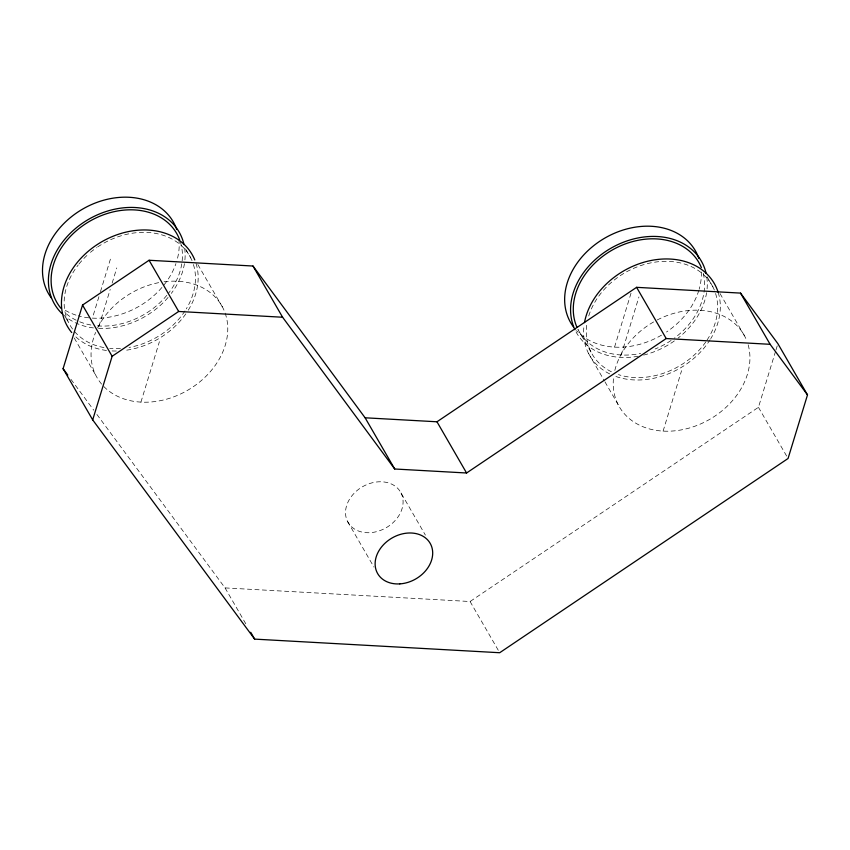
<?xml version="1.0" encoding="UTF-8"?>
<svg xmlns="http://www.w3.org/2000/svg" width="850" height="850" viewBox="0 0 850 850"><rect width="100%" height="100%" fill="white"/><g stroke="black" fill="none" stroke-linecap="round" stroke-linejoin="round"><path stroke-width="0.64" stroke-dasharray="4.25 3.19" d="M98.919 296.724L92.384 318.123A71.963 56.196 -30 0 0 175.939 263.617M100.459 291.688L110.851 257.699M99.036 325.986L110.213 289.393M112.147 283.082L116.779 267.941M140.93 402.114L159.407 341.689M614.539 347.129L631.093 292.995M621.191 354.981L638.934 296.947M663.096 431.109L681.572 370.685M96.889 414.439L225.048 587.903L470.082 601.513L758.444 407.299L775.604 351.167M775.986 349.924L777.899 343.687M70.943 379.312L93.744 410.178M720.035 293.558L745.036 336.802M707.062 276.792L712.916 286.928M758.444 407.299L786.739 456.227M591.005 352.027L577.979 329.492A69.126 53.975 -30 0 0 640.613 353.441M588.497 353.366L604.297 380.672M604.945 381.809L618.109 404.568M470.082 601.513L498.376 650.441M401.03 492.979A30.302 23.662 -30 0 1 370.207 532.674A30.302 23.662 -30 0 1 351.677 496.092A30.302 23.662 -30 0 1 401.03 492.979L425.372 535.086M347.586 521.517L373.904 567.035M197.869 264.562L222.87 307.806M185.544 248.923L190.761 257.933M225.048 587.903L246.755 625.462M65.588 317.39L68.85 323.021M74.237 338.013L95.944 375.572M701.346 272.021A71.963 56.196 -30 0 1 699.168 289.234M698.827 290.36A71.963 56.196 -30 0 1 666.496 332.01M661.513 335.144A71.963 56.196 -30 0 1 576.555 330.639M706.817 277.196A71.963 56.196 -30 0 1 706.956 290.052M706.605 292.687A71.963 56.196 -30 0 1 678.098 338.098M674.347 340.924A71.963 56.196 -30 0 1 643.237 355.183M638.127 356.256A71.963 56.196 -30 0 1 575.471 330.831M703.205 273.254A69.126 53.975 -30 0 1 674.252 338.236M671.096 340.467A69.126 53.975 -30 0 1 655.18 348.967M588.742 315.966A69.126 53.975 -30 0 1 652.024 262.639A69.126 53.975 -30 0 1 715.211 292.368M715.583 293.494A69.126 53.975 -30 0 1 706.467 340.956M705.776 341.966A69.126 53.975 -30 0 1 618.46 374.627M611.373 371.758A69.126 53.975 -30 0 1 586.968 323.574M657.199 319.972A71.963 56.196 -30 0 1 747.001 341.307M748.159 344.824A71.963 56.196 -30 0 1 685.227 429.08A71.963 56.196 -30 0 1 613.711 376.263M614.826 370.43A71.963 56.196 -30 0 1 654.096 321.661M718.197 292.432A71.963 56.196 -30 0 1 710.759 338.651M710.09 339.713A71.963 56.196 -30 0 1 614.55 376.008M609.705 373.904A71.963 56.196 -30 0 1 584.099 325.051M178.893 239.211A71.963 56.196 -30 0 1 176.673 261.354M88.719 317.826A71.963 56.196 -30 0 1 78.2 315.796M75.979 315.127A71.963 56.196 -30 0 1 64.079 309.612M184.652 248.2A71.963 56.196 -30 0 1 184.631 262.363M184.439 263.681A71.963 56.196 -30 0 1 171.296 293.42M168.056 297.457A71.963 56.196 -30 0 1 98.302 328.366M93.436 327.93A71.963 56.196 -30 0 1 62.964 314.511M180.391 241.963A69.126 53.975 -30 0 1 181.953 262.586M181.773 263.851A69.126 53.975 -30 0 1 168.396 293.399M166.834 295.332A69.126 53.975 -30 0 1 96.677 325.816M90.929 325.029A69.126 53.975 -30 0 1 79.656 321.778M76.192 320.227A69.126 53.975 -30 0 1 64.218 311.854M97.644 246.957A69.126 53.975 -30 0 1 192.227 261.152M193.417 264.499A69.126 53.975 -30 0 1 186.278 308.89M184.981 310.941A69.126 53.975 -30 0 1 129.019 347.448M120.466 348.479A69.126 53.975 -30 0 1 109.703 348.341M103.955 347.565A69.126 53.975 -30 0 1 74.014 330.894M72.558 329.035A69.126 53.975 -30 0 1 78.189 265.019M78.954 264.053A69.126 53.975 -30 0 1 87.561 254.883M90.451 252.354A69.126 53.975 -30 0 1 96.581 247.679M164.05 281.786A71.963 56.196 -30 0 1 226.812 338.927A71.963 56.196 -30 0 1 141.344 402.135A71.963 56.196 -30 0 1 95.604 332.403M97.612 327.962A71.963 56.196 -30 0 1 160.214 282.37M196.042 263.426A71.963 56.196 -30 0 1 186.543 312.832M185.821 313.884A71.963 56.196 -30 0 1 125.162 350.37M116.301 351.007A71.963 56.196 -30 0 1 111.329 350.901M106.463 350.455A71.963 56.196 -30 0 1 75.076 336.186"/><path stroke-width="1.27" d="M63.091 368.677L82.535 305.065L149.079 260.259L252.992 266.029L365.118 417.796L394.719 468.998L466.576 472.993L666.198 338.544L770.121 344.314L807.5 394.899L788.056 458.501L499.694 652.726L254.649 639.115L92.692 419.889L63.091 368.677L67.798 375.062M92.692 419.889L112.136 356.277L178.681 311.461L282.604 317.241L394.719 468.998M365.118 417.796L436.974 421.781L636.597 287.332L740.52 293.101L777.899 343.687L807.5 394.899M740.52 293.101L770.121 344.314M636.597 287.332L666.198 338.544M436.974 421.781L466.576 472.993M252.992 266.029L282.604 317.241M149.079 260.259L178.681 311.461M82.535 305.065L112.136 356.277M250.708 632.283L254.649 639.115M573.41 326.846A71.963 56.196 -30 0 1 606.921 236.916A71.963 56.196 -30 0 1 698.87 258.485M574.94 329.726A71.963 56.196 -30 0 1 620.585 243.387A71.963 56.196 -30 0 1 706.138 273.498M576.98 327.356A69.126 53.975 -30 0 1 617.886 247.063A69.126 53.975 -30 0 1 701.356 267.623M584.492 322.618A71.963 56.196 -30 0 1 648.943 260.939A71.963 56.196 -30 0 1 718.197 292.432M51.255 297.84A71.963 56.196 -30 0 1 84.756 207.91A71.963 56.196 -30 0 1 176.704 229.479M62.05 313.661A71.963 56.196 -30 0 1 89.303 218.917A71.963 56.196 -30 0 1 183.972 244.502M60.987 308.359A69.126 53.975 -30 0 1 89.739 221.223A69.126 53.975 -30 0 1 179.626 239.721M71.719 332.552A71.963 56.196 -30 0 1 100.969 242.239A71.963 56.196 -30 0 1 194.788 259.951M399.819 583.886A30.302 23.662 -30 0 0 430.631 544.191A30.302 23.662 -30 0 0 381.289 547.294A30.302 23.662 -30 0 0 399.819 583.886"/></g></svg>
